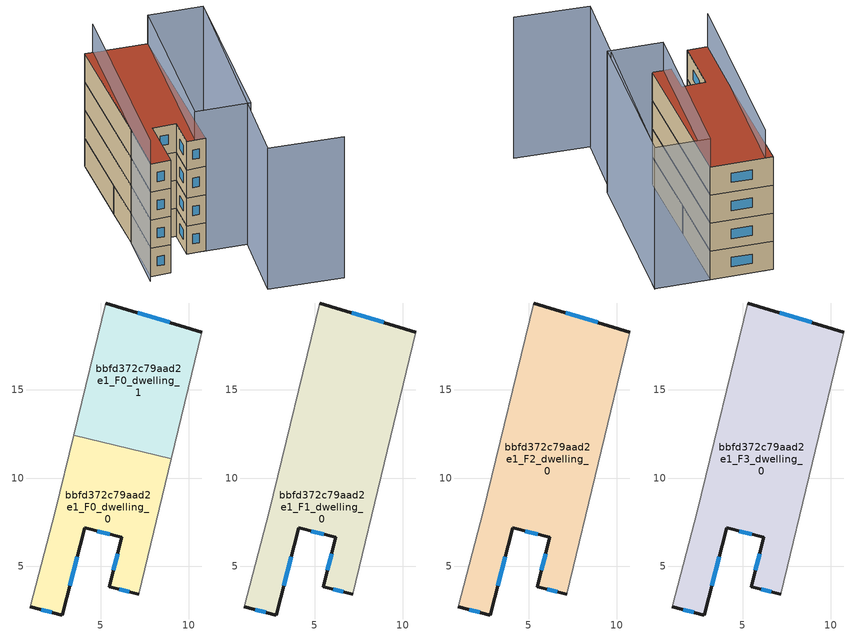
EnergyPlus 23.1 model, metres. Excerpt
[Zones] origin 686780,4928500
bbfd372c79aad2e1_F0_dwelling_0
 floor ground (EU_floor_Construction): 9.02,11.1 7.18,3.39 5.49,3.83 6.21,6.62 4.1,7.17 2.82,2.23 1.02,2.69 2.43,8.12 3.47,12.43 z0
 wall outside (EU_wall_Construction): 1.02,2.69 2.82,2.23 4.1,7.17 6.21,6.62 5.49,3.83 7.18,3.39 z0:3
 wall adiabatic (EU_wall_Construction): 3.47,12.43 2.43,8.12 1.02,2.69 / 7.18,3.39 9.02,11.1 z0:3
 wall to bbfd372c79aad2e1_F0_dwelling_1 (EU_wall_Construction): 9.02,11.1 3.47,12.43 z0:3
 window (EU_Window_Construction): 1.62,2.53 2.22,2.38 / 6.05,3.69 6.61,3.54 / 5.97,5.7 5.73,4.76 / 4.8,6.99 5.5,6.81 / 3.24,3.88 3.67,5.53 z1:2
bbfd372c79aad2e1_F0_dwelling_1
 floor ground (EU_floor_Construction): 10.73,18.28 9.02,11.1 3.47,12.43 5.3,19.93 z0
 wall outside (EU_wall_Construction): 10.73,18.28 5.3,19.93 z0:3
 wall adiabatic (EU_wall_Construction): 5.3,19.93 3.47,12.43 / 9.02,11.1 10.73,18.28 z0:3
 window (EU_Window_Construction): 8.92,18.83 7.11,19.38 z1:2
bbfd372c79aad2e1_F1_dwelling_0
 floor to bbfd372c79aad2e1_F0_dwelling_0 (EU_floor_Construction): 9.02,11.1 7.18,3.39 5.49,3.83 6.21,6.62 4.1,7.17 2.82,2.23 1.02,2.69 2.43,8.12 3.47,12.43 z3
 floor to bbfd372c79aad2e1_F0_dwelling_1 (EU_floor_Construction): 10.73,18.27 9.02,11.1 3.47,12.43 5.3,19.93 z3
 wall outside (EU_wall_Construction): 1.02,2.69 2.82,2.23 4.1,7.17 6.21,6.62 5.49,3.83 7.18,3.39 / 10.73,18.28 5.3,19.93 z3:6
 wall adiabatic (EU_wall_Construction): 5.3,19.93 2.43,8.12 1.02,2.69 / 7.18,3.39 10.73,18.28 z3:6
 window (EU_Window_Construction): 1.62,2.53 2.22,2.38 / 8.92,18.83 7.11,19.38 / 6.05,3.69 6.61,3.54 / 5.97,5.7 5.73,4.76 / 4.8,6.99 5.5,6.81 / 3.24,3.88 3.67,5.53 z4:5
bbfd372c79aad2e1_F2_dwelling_0
 floor to bbfd372c79aad2e1_F1_dwelling_0 (EU_floor_Construction): 10.73,18.28 7.18,3.39 5.49,3.83 6.21,6.62 4.1,7.17 2.82,2.23 1.02,2.69 2.43,8.12 5.3,19.93 z6
 wall outside (EU_wall_Construction): 1.02,2.69 2.82,2.23 4.1,7.17 6.21,6.62 5.49,3.83 7.18,3.39 / 10.73,18.28 5.3,19.93 z6:9
 wall adiabatic (EU_wall_Construction): 5.3,19.93 2.43,8.12 1.02,2.69 / 7.18,3.39 10.73,18.28 z6:9
 window (EU_Window_Construction): 1.62,2.53 2.22,2.38 / 8.92,18.83 7.11,19.38 / 6.05,3.69 6.61,3.54 / 5.97,5.7 5.73,4.76 / 4.8,6.99 5.5,6.81 / 3.24,3.88 3.67,5.53 z7:8
bbfd372c79aad2e1_F3_dwelling_0
 floor to bbfd372c79aad2e1_F2_dwelling_0 (EU_floor_Construction): 10.73,18.28 7.18,3.39 5.49,3.83 6.21,6.62 4.1,7.17 2.82,2.23 1.02,2.69 2.43,8.12 5.3,19.93 z9
 wall outside (EU_wall_Construction): 1.02,2.69 2.82,2.23 4.1,7.17 6.21,6.62 5.49,3.83 7.18,3.39 / 10.73,18.28 5.3,19.93 z9:12
 wall adiabatic (EU_wall_Construction): 5.3,19.93 2.43,8.12 1.02,2.69 / 7.18,3.39 10.73,18.28 z9:12
 window (EU_Window_Construction): 1.62,2.53 2.22,2.38 / 8.92,18.83 7.11,19.38 / 6.05,3.69 6.61,3.54 / 5.97,5.7 5.73,4.76 / 4.8,6.99 5.5,6.81 / 3.24,3.88 3.67,5.53 z10:11
 roof outside (EU_roof_Construction): 7.18,3.39 10.73,18.28 5.3,19.93 2.43,8.12 1.02,2.69 2.82,2.23 4.1,7.17 6.21,6.62 5.49,3.83 z12
shading: 15.14,-6.59 8.61,-4.45 / 8.61,-4.45 15.6,16.85 / 5.99,19.72 0.58,2.1 / 10.73,18.28 15.58,16.79 / 15.58,16.79 11.09,2.19 / 11.09,2.19 6.24,3.68 / 6.24,3.68 10.73,18.28 z0:15
[Building]
EU S2 Campaign: North Axis=0; Terrain=City; Solar Distribution=FullExterior
[Site:Location]
Bologna: Latitude=44.5; Longitude=11.25; Time Zone=1; Elevation=37
[SizingPeriod:WeatherFileDays]
AnnualSizingPeriod: Begin Month=1; Begin Day of Month=1; End Month=12; End Day of Month=31; Day of Week for Start Day=Monday; Use Weather File Daylight Saving Period=No; Use Weather File Rain and Snow Indicators=No
[MATERIAL]
EU_InternalMass_Material: Roughness=MediumRough; Thickness=0.1; Conductivity=1; Density=1800; Specific Heat=900; Thermal Absorptance=0.9; Solar Absorptance=0.7; Visible Absorptance=0.7
[MATERIAL:NOMASS] Roughness=MediumRough; Thermal Absorptance=0.9; Solar Absorptance=0.7; Visible Absorptance=0.7
Name | Thermal Resistance
EU_wall_NoMass | 0.937881
EU_roof_NoMass | 0.548572
EU_floor_NoMass | 0.71348
[WINDOWMATERIAL:SIMPLEGLAZINGSYSTEM]
EU_Window_SimpleGlazing: UFactor=4.25633; Solar Heat Gain Coefficient=0.85; Visible Transmittance=0.85
[CONSTRUCTION]
EU_wall_Construction: EU_wall_NoMass
EU_roof_Construction: EU_roof_NoMass
EU_floor_Construction: EU_floor_NoMass
EU_InternalMass_Construction: EU_InternalMass_Material
EU_Window_Construction: EU_Window_SimpleGlazing
[ZONE] Type=1; Multiplier=1; Ceiling Height=autocalculate; Floor Area=autocalculate; Part of Total Floor Area=Yes
Name | Volume
bbfd372c79aad2e1_F0_dwelling_0 | 128.743
bbfd372c79aad2e1_F1_dwelling_0 | 257.469
bbfd372c79aad2e1_F2_dwelling_0; bbfd372c79aad2e1_F3_dwelling_0 | 257.47
bbfd372c79aad2e1_F0_dwelling_1 | 128.738
[INTERNALMASS] Construction=EU_InternalMass_Construction
Name | Zone or ZoneList | Surface Area
bbfd372c79aad2e1_F0_dwelling_0_EU_InternalMass | bbfd372c79aad2e1_F0_dwelling_0 | 42.9142
bbfd372c79aad2e1_F0_dwelling_1_EU_InternalMass | bbfd372c79aad2e1_F0_dwelling_1 | 42.9124
bbfd372c79aad2e1_F1_dwelling_0_EU_InternalMass | bbfd372c79aad2e1_F1_dwelling_0 | 85.8236
bbfd372c79aad2e1_F2_dwelling_0_EU_InternalMass | bbfd372c79aad2e1_F2_dwelling_0 | 85.8236
bbfd372c79aad2e1_F3_dwelling_0_EU_InternalMass | bbfd372c79aad2e1_F3_dwelling_0 | 85.8236
[OTHEREQUIPMENT] Fuel Type=Electricity; Design Level Calculation Method=Watts/Area; Power per Zone Floor Area=1; Fraction Latent=0; Fraction Radiant=0; Fraction Lost=0; Carbon Dioxide Generation Rate=0; EndUse Subcategory=EU_Step8_InternalGains
Name | Zone or ZoneList or Space or SpaceList | Schedule
EU_Step8_InternalGain_bbfd372c79aad2e1_F0_dwelling_0_f000 | bbfd372c79aad2e1_F0_dwelling_0 | EU_Step8_GainSchedule_bbfd372c79aad2e1_F0_dwelling_0_f000
EU_Step8_InternalGain_bbfd372c79aad2e1_F0_dwelling_1_f000 | bbfd372c79aad2e1_F0_dwelling_1 | EU_Step8_GainSchedule_bbfd372c79aad2e1_F0_dwelling_1_f000
EU_Step8_InternalGain_bbfd372c79aad2e1_F1_dwelling_0_f000 | bbfd372c79aad2e1_F1_dwelling_0 | EU_Step8_GainSchedule_bbfd372c79aad2e1_F1_dwelling_0_f000
EU_Step8_InternalGain_bbfd372c79aad2e1_F2_dwelling_0_f000 | bbfd372c79aad2e1_F2_dwelling_0 | EU_Step8_GainSchedule_bbfd372c79aad2e1_F2_dwelling_0_f000
EU_Step8_InternalGain_bbfd372c79aad2e1_F3_dwelling_0_f000 | bbfd372c79aad2e1_F3_dwelling_0 | EU_Step8_GainSchedule_bbfd372c79aad2e1_F3_dwelling_0_f000
[ZONEVENTILATION:DESIGNFLOWRATE] Schedule=EU_AlwaysOn; Design Flow Rate Calculation Method=AirChanges/Hour; Air Changes per Hour=0.687892; Ventilation Type=Natural; Fan Pressure Rise=0; Fan Total Efficiency=1; Constant Term Coefficient=1; Temperature Term Coefficient=0; Velocity Term Coefficient=0; Velocity Squared Term Coefficient=0; Minimum Indoor Temperature=-100; Maximum Indoor Temperature=100; Delta Temperature=-100; Minimum Outdoor Temperature=-100; Maximum Outdoor Temperature=100; Maximum Wind Speed=40
Name | Zone or ZoneList or Space or SpaceList
EU_ConstantAir_bbfd372c79aad2e1_F0_dwelling_0 | bbfd372c79aad2e1_F0_dwelling_0
EU_ConstantAir_bbfd372c79aad2e1_F0_dwelling_1 | bbfd372c79aad2e1_F0_dwelling_1
EU_ConstantAir_bbfd372c79aad2e1_F1_dwelling_0 | bbfd372c79aad2e1_F1_dwelling_0
EU_ConstantAir_bbfd372c79aad2e1_F2_dwelling_0 | bbfd372c79aad2e1_F2_dwelling_0
EU_ConstantAir_bbfd372c79aad2e1_F3_dwelling_0 | bbfd372c79aad2e1_F3_dwelling_0
[HVACTEMPLATE:THERMOSTAT] Constant Heating Setpoint=20; Constant Cooling Setpoint=50
EU_HeatOnly_bbfd372c79aad2e1_F0_dwelling_0; EU_HeatOnly_bbfd372c79aad2e1_F0_dwelling_1; EU_HeatOnly_bbfd372c79aad2e1_F1_dwelling_0; EU_HeatOnly_bbfd372c79aad2e1_F2_dwelling_0; EU_HeatOnly_bbfd372c79aad2e1_F3_dwelling_0
[HVACTEMPLATE:ZONE:IDEALLOADSAIRSYSTEM] System Availability Schedule=EU_AlwaysOn; Maximum Heating Supply Air Temperature=50; Minimum Cooling Supply Air Temperature=13; Maximum Heating Supply Air Humidity Ratio=0.0156; Minimum Cooling Supply Air Humidity Ratio=0.0077; Heating Limit=NoLimit; Cooling Limit=NoLimit; Heating Availability Schedule=EU_AlwaysOn; Cooling Availability Schedule=EU_CoolingOff; Dehumidification Control Type=ConstantSensibleHeatRatio; Cooling Sensible Heat Ratio=0.7; Dehumidification Setpoint=60; Humidification Control Type=None; Humidification Setpoint=30; Outdoor Air Method=None; Outdoor Air Flow Rate per Person=0.00944; Outdoor Air Flow Rate per Zone Floor Area=0; Outdoor Air Flow Rate per Zone=0; Demand Controlled Ventilation Type=None; Outdoor Air Economizer Type=NoEconomizer; Heat Recovery Type=None; Sensible Heat Recovery Effectiveness=0.7; Latent Heat Recovery Effectiveness=0.65
Name | Template Thermostat
bbfd372c79aad2e1_F0_dwelling_0 | EU_HeatOnly_bbfd372c79aad2e1_F0_dwelling_0
bbfd372c79aad2e1_F0_dwelling_1 | EU_HeatOnly_bbfd372c79aad2e1_F0_dwelling_1
bbfd372c79aad2e1_F1_dwelling_0 | EU_HeatOnly_bbfd372c79aad2e1_F1_dwelling_0
bbfd372c79aad2e1_F2_dwelling_0 | EU_HeatOnly_bbfd372c79aad2e1_F2_dwelling_0
bbfd372c79aad2e1_F3_dwelling_0 | EU_HeatOnly_bbfd372c79aad2e1_F3_dwelling_0
[SIZING:ZONE] Zone Cooling Design Supply Air Temperature Input Method=SupplyAirTemperature; Zone Cooling Design Supply Air Temperature=13; Zone Heating Design Supply Air Temperature Input Method=SupplyAirTemperature; Zone Heating Design Supply Air Temperature=50; Zone Cooling Design Supply Air Humidity Ratio=0.008; Zone Heating Design Supply Air Humidity Ratio=0.008; Cooling Design Air Flow Method=DesignDay; Cooling Design Air Flow Rate=0; Cooling Minimum Air Flow per Zone Floor Area=0.000762; Cooling Minimum Air Flow=0; Cooling Minimum Air Flow Fraction=0.2; Heating Design Air Flow Method=DesignDay; Heating Design Air Flow Rate=0; Heating Maximum Air Flow per Zone Floor Area=0.002032; Heating Maximum Air Flow=0.141576; Heating Maximum Air Flow Fraction=0.3; Account for Dedicated Outdoor Air System=No; Dedicated Outdoor Air System Control Strategy=NeutralSupplyAir; Dedicated Outdoor Air Low Setpoint Temperature for Design=autosize; Dedicated Outdoor Air High Setpoint Temperature for Design=autosize; Zone Load Sizing Method=Sensible Load Only No Latent Load; Zone Latent Cooling Design Supply Air Humidity Ratio Input Method=HumidityRatioDifference; Zone Cooling Design Supply Air Humidity Ratio Difference=0.005; Zone Latent Heating Design Supply Air Humidity Ratio Input Method=HumidityRatioDifference; Zone Humidification Design Supply Air Humidity Ratio Difference=0.005
bbfd372c79aad2e1_F0_dwelling_0; bbfd372c79aad2e1_F0_dwelling_1; bbfd372c79aad2e1_F1_dwelling_0; bbfd372c79aad2e1_F2_dwelling_0; bbfd372c79aad2e1_F3_dwelling_0
[SCHEDULE:CONSTANT]
Name | Hourly Value
EU_AlwaysOn | 1
EU_CoolingOff | 0
[SCHEDULE:FILE] Column Number=1; Rows to Skip at Top=0; Number of Hours of Data=8760; Column Separator=Comma; Interpolate to Timestep=No; Minutes per Item=60; Adjust Schedule for Daylight Savings=Yes
Name | File
EU_Step8_GainSchedule_bbfd372c79aad2e1_F0_dwelling_0_f000 | ../../schedules/bbfd372c79aad2e1/bbfd372c79aad2e1_F0_dwelling_0_f000_gain.csv
EU_Step8_GainSchedule_bbfd372c79aad2e1_F0_dwelling_1_f000 | ../../schedules/bbfd372c79aad2e1/bbfd372c79aad2e1_F0_dwelling_1_f000_gain.csv
EU_Step8_GainSchedule_bbfd372c79aad2e1_F1_dwelling_0_f000 | ../../schedules/bbfd372c79aad2e1/bbfd372c79aad2e1_F1_dwelling_0_f000_gain.csv
EU_Step8_GainSchedule_bbfd372c79aad2e1_F2_dwelling_0_f000 | ../../schedules/bbfd372c79aad2e1/bbfd372c79aad2e1_F2_dwelling_0_f000_gain.csv
EU_Step8_GainSchedule_bbfd372c79aad2e1_F3_dwelling_0_f000 | ../../schedules/bbfd372c79aad2e1/bbfd372c79aad2e1_F3_dwelling_0_f000_gain.csv
